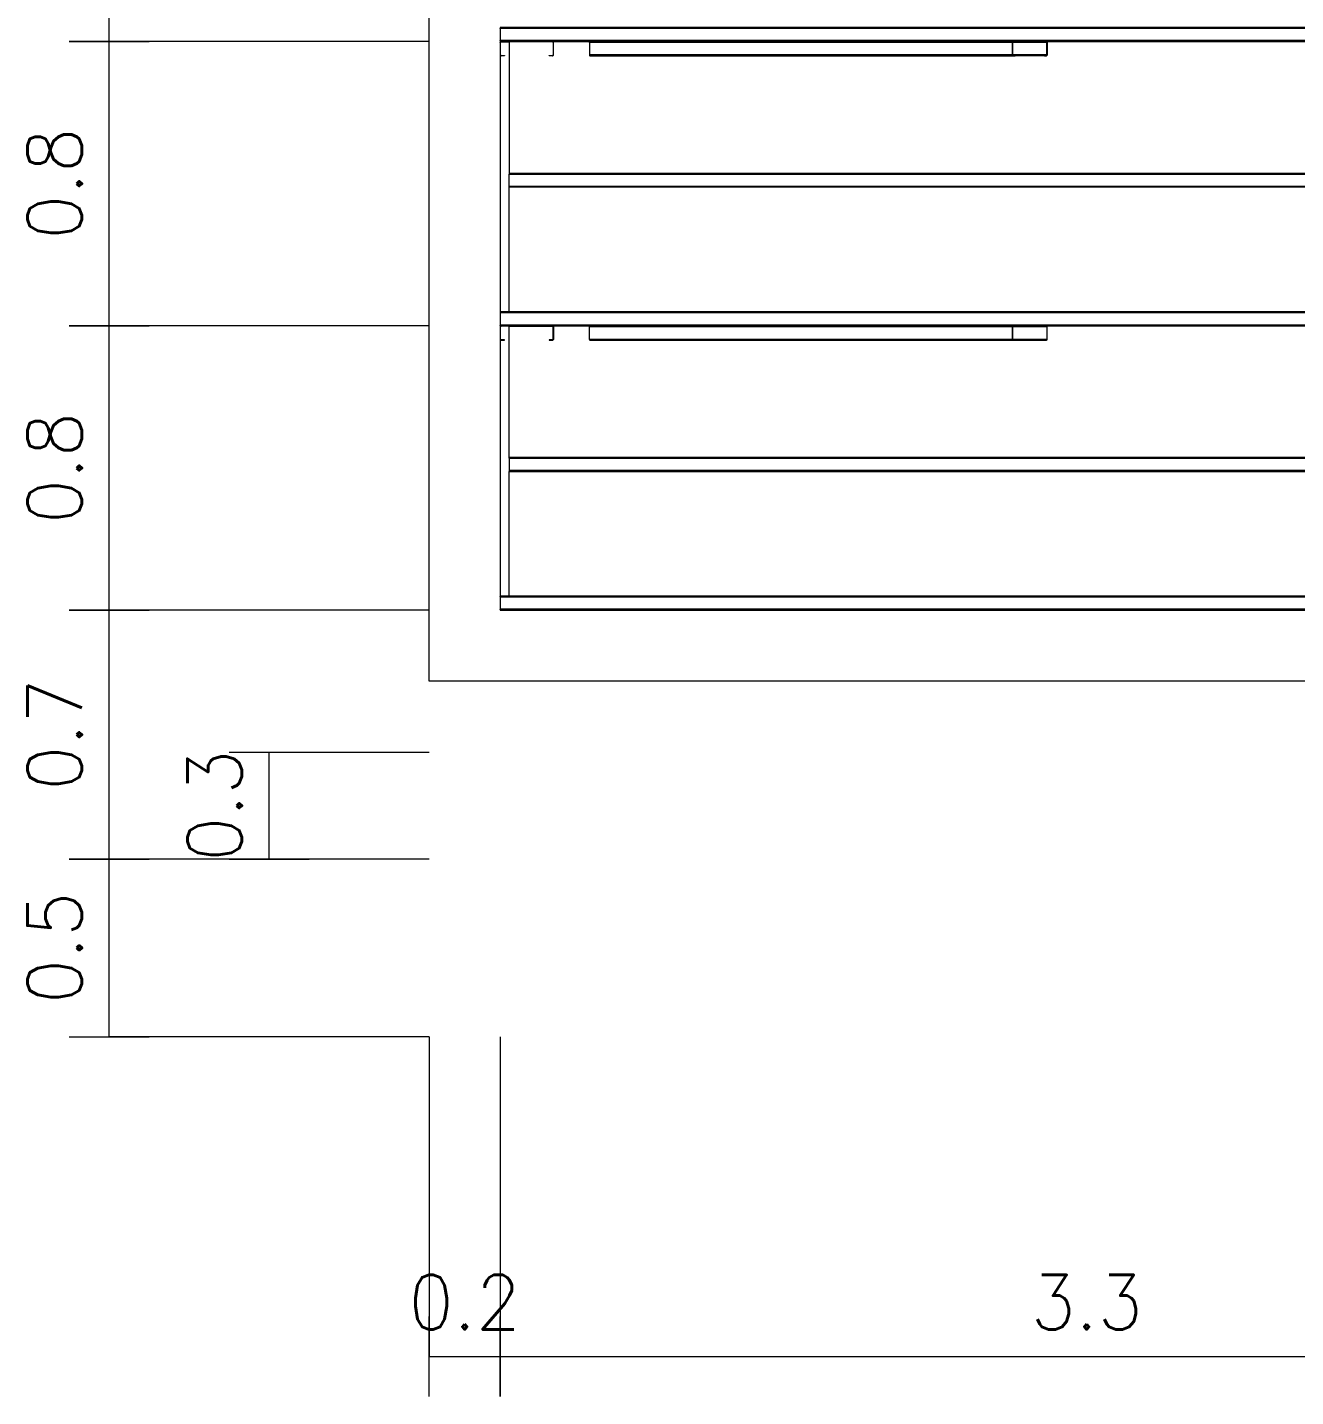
# Model space of a CAD drawing. Header units: millimetres. Extents: x 16 to 499, y 22 to 82.
# Drawn here: x 305.3 to 312.44, y 54.99 to 62.7 of the extents above; entities that cross this region are included whole.
import ezdxf
from ezdxf.enums import TextEntityAlignment as Align

# ---------------------------------------------------------------- set-up
doc = ezdxf.new("R2010")
doc.units = ezdxf.units.MM
doc.layers.add('BARRAS_DE_ACERO', color=7, linetype='Continuous', lineweight=9)
doc.layers.add('COTAS', color=13, linetype='Continuous', lineweight=9)
doc.styles.add('CYPETXT', font='romans__.ttf', dxfattribs={"height": 0.2})

msp = doc.modelspace()

# ---------------------------------------------------------------- linework, layer by layer
at = {"layer": 'BARRAS_DE_ACERO', "color": 2}
for p, q in [((307.9616, 62.6984), (307.9616, 62.6979)), ((307.9616, 62.6979), (307.9616, 62.6966)), ((314.5676, 62.6979), (307.9616, 62.6979)), ((307.9616, 62.6924), (307.9616, 62.6947)), ((307.9616, 62.6221), (307.9616, 62.6244)), ((307.9616, 62.6221), (307.9616, 62.6202)), ((322.361, 62.6221), (307.9616, 62.6221)), ((307.9616, 62.6202), (307.9616, 62.6189)), ((307.9616, 62.6202), (322.3608, 62.6202)), ((307.9616, 62.6189), (314.561, 62.6189)), ((307.9634, 62.6166), (307.9653, 62.6179)), ((307.9639, 62.6139), (307.9636, 62.6124)), ((307.9636, 62.5444), (307.9636, 62.6124)), ((307.9639, 62.6139), (307.9648, 62.6152)), ((307.9648, 62.6152), (307.9661, 62.6161)), ((307.9653, 62.6179), (307.9676, 62.6184)), ((307.9661, 62.6161), (307.9676, 62.6164)), ((308.2556, 62.6184), (307.9676, 62.6184)), ((307.9676, 62.6164), (308.0123, 62.6164)), ((308.2556, 62.6164), (308.0123, 62.6164)), ((308.2579, 62.6179), (308.2556, 62.6184)), ((308.2556, 62.6184), (308.4677, 62.6184)), ((308.2599, 62.6166), (308.2579, 62.6179)), ((308.2593, 62.6139), (308.2596, 62.6124)), ((308.2596, 62.6124), (308.2596, 62.5444)), ((308.2612, 62.6147), (308.2599, 62.6166)), ((308.2616, 62.6124), (308.2612, 62.6147)), ((308.2616, 62.5444), (308.2616, 62.6124)), ((308.4638, 62.6124), (308.4641, 62.6147)), ((308.4638, 62.6124), (308.4638, 62.5444)), ((310.8431, 62.6124), (308.4638, 62.6124)), ((308.4649, 62.6166), (308.4641, 62.6147)), ((308.4641, 62.6147), (310.8434, 62.6147)), ((308.4649, 62.6166), (310.8442, 62.6166)), ((308.4662, 62.6179), (310.8455, 62.6179)), ((310.847, 62.6184), (308.4677, 62.6184)), ((310.8434, 62.6147), (310.8431, 62.6124)), ((310.8431, 62.5444), (310.8431, 62.6124)), ((310.8434, 62.6147), (310.8442, 62.6166)), ((310.8442, 62.6166), (310.8455, 62.6179)), ((310.8446, 62.6139), (310.8451, 62.6152)), ((310.846, 62.6161), (310.8451, 62.6152)), ((310.8451, 62.6152), (311.0367, 62.6152)), ((310.8455, 62.6179), (310.847, 62.6184)), ((310.846, 62.6161), (310.847, 62.6164)), ((311.0359, 62.6161), (310.846, 62.6161)), ((310.847, 62.6184), (311.0349, 62.6184)), ((311.0349, 62.6164), (310.847, 62.6164)), ((311.0349, 62.6184), (311.0364, 62.6179)), ((314.5104, 62.6184), (311.0349, 62.6184)), ((311.0349, 62.6164), (311.0359, 62.6161)), ((311.0367, 62.6152), (311.0359, 62.6161)), ((311.0376, 62.6166), (311.0364, 62.6179)), ((311.0367, 62.6152), (311.0373, 62.6139)), ((311.0375, 62.5444), (311.0375, 62.6124)), ((311.0385, 62.6147), (311.0376, 62.6166)), ((311.0385, 62.6147), (311.0388, 62.6124)), ((311.0388, 62.6124), (311.0388, 62.5444)), ((307.9616, 62.5444), (307.9621, 62.5421)), ((307.9621, 62.5421), (307.9634, 62.5402)), ((307.9653, 62.5389), (307.9634, 62.5402)), ((307.9648, 62.5416), (307.9661, 62.5407)), ((307.9653, 62.5389), (307.9676, 62.5384)), ((307.9676, 62.5404), (307.9661, 62.5407)), ((307.9856, 62.5384), (307.9676, 62.5384)), ((308.2376, 62.5384), (308.2376, 62.5404)), ((308.2376, 62.5404), (308.2556, 62.5404)), ((308.2556, 62.5384), (308.2376, 62.5384)), ((308.2556, 62.5404), (308.2572, 62.5407)), ((308.2556, 62.5384), (308.2579, 62.5389)), ((308.2572, 62.5407), (308.2584, 62.5416)), ((308.2579, 62.5389), (308.2599, 62.5402)), ((308.2584, 62.5416), (308.2593, 62.5429)), ((308.2593, 62.5429), (308.2596, 62.5444)), ((308.2599, 62.5402), (308.2612, 62.5421)), ((308.2612, 62.5421), (308.2616, 62.5444)), ((308.4638, 62.5444), (308.4641, 62.5421)), ((310.8431, 62.5444), (308.4638, 62.5444)), ((308.4641, 62.5421), (308.4649, 62.5402)), ((308.4662, 62.5389), (308.4649, 62.5402)), ((308.4649, 62.5402), (310.8442, 62.5402)), ((308.4662, 62.5389), (308.4677, 62.5384)), ((308.4677, 62.5384), (310.847, 62.5384)), ((310.8442, 62.5402), (310.8434, 62.5421)), ((310.8446, 62.5429), (310.8451, 62.5416)), ((311.0373, 62.5429), (310.8446, 62.5429)), ((311.0367, 62.5416), (310.8451, 62.5416)), ((310.846, 62.5407), (310.8451, 62.5416)), ((310.8455, 62.5389), (310.847, 62.5384)), ((310.847, 62.5404), (310.846, 62.5407)), ((311.0359, 62.5407), (310.846, 62.5407)), ((310.847, 62.5404), (310.8587, 62.5404)), ((310.847, 62.5384), (310.8587, 62.5384)), ((310.8587, 62.5384), (310.8587, 62.5404)), ((311.0231, 62.5404), (310.8587, 62.5404)), ((311.0231, 62.5384), (310.8587, 62.5384)), ((311.0231, 62.5404), (311.0349, 62.5404)), ((311.0359, 62.5407), (311.0349, 62.5404)), ((311.0364, 62.5389), (311.0349, 62.5384)), ((311.0367, 62.5416), (311.0359, 62.5407)), ((311.0364, 62.5389), (311.0376, 62.5402)), ((311.0373, 62.5429), (311.0367, 62.5416)), ((311.0385, 62.5421), (311.0376, 62.5402)), ((311.0388, 62.5444), (311.0385, 62.5421)), ((307.9616, 61.0979), (307.9616, 61.0966)), ((307.9616, 61.0979), (314.5695, 61.0979)), ((314.8545, 61.0966), (307.9616, 61.0966)), ((307.9616, 61.0947), (307.9616, 61.0924)), ((307.9616, 61.0244), (322.361, 61.0244)), ((307.9616, 61.0244), (307.9616, 61.0221)), ((314.5104, 61.0984), (308.0123, 61.0984)), ((307.9616, 61.0202), (307.9616, 61.0189)), ((307.9616, 61.0202), (314.5699, 61.0202)), ((307.9616, 61.0189), (307.9616, 61.0184)), ((307.9616, 61.0189), (314.561, 61.0189)), ((307.9616, 61.0184), (307.9616, 61.0124)), ((307.9621, 61.0147), (307.9616, 61.0124)), ((307.9634, 61.0166), (307.9621, 61.0147)), ((307.9653, 61.0179), (307.9634, 61.0166)), ((307.9661, 61.0161), (307.9648, 61.0152)), ((307.9676, 61.0164), (307.9661, 61.0161)), ((308.2556, 61.0184), (307.9676, 61.0184)), ((308.0123, 61.0164), (307.9676, 61.0164)), ((308.0123, 61.0164), (308.2556, 61.0164)), ((308.2556, 61.0184), (308.4677, 61.0184)), ((308.2556, 61.0184), (308.2579, 61.0179)), ((308.2556, 61.0164), (308.2572, 61.0161)), ((308.2596, 61.0124), (308.2593, 61.0139)), ((308.2596, 60.9444), (308.2596, 61.0124)), ((308.2612, 61.0147), (308.2616, 61.0124)), ((308.2616, 61.0124), (308.2616, 60.9444)), ((310.8431, 61.0124), (308.4638, 61.0124)), ((308.4638, 60.9444), (308.4638, 61.0124)), ((308.4649, 61.0166), (308.4641, 61.0147)), ((308.4649, 61.0166), (308.4662, 61.0179)), ((308.4649, 61.0166), (310.8442, 61.0166)), ((308.4677, 61.0184), (308.4662, 61.0179)), ((308.4662, 61.0179), (310.8455, 61.0179)), ((310.847, 61.0184), (308.4677, 61.0184)), ((310.8442, 61.0166), (310.8434, 61.0147)), ((310.8442, 61.0166), (310.8455, 61.0179)), ((310.8451, 61.0152), (310.8446, 61.0139)), ((310.8451, 61.0152), (310.846, 61.0161)), ((311.0367, 61.0152), (310.8451, 61.0152)), ((310.847, 61.0184), (310.8455, 61.0179)), ((311.0359, 61.0161), (310.846, 61.0161)), ((310.847, 61.0184), (311.0349, 61.0184)), ((311.0364, 61.0179), (311.0349, 61.0184)), ((311.0376, 61.0166), (311.0364, 61.0179)), ((311.0367, 61.0152), (311.0373, 61.0139)), ((311.0375, 61.0124), (311.0375, 60.9444)), ((311.0385, 61.0147), (311.0376, 61.0166)), ((311.0388, 61.0124), (311.0385, 61.0147)), ((311.0388, 60.9444), (311.0388, 61.0124)), ((307.9616, 60.9444), (307.9621, 60.9421)), ((307.9634, 60.9402), (307.9621, 60.9421)), ((307.9634, 60.9402), (307.9653, 60.9389)), ((307.9639, 60.9429), (307.9636, 60.9444)), ((307.9648, 60.9416), (307.9639, 60.9429)), ((307.9653, 60.9389), (307.9676, 60.9384)), ((307.9676, 60.9384), (307.9856, 60.9384)), ((307.9856, 60.9384), (307.9856, 60.9404)), ((308.2376, 60.9404), (308.2376, 60.9384)), ((308.2556, 60.9404), (308.2376, 60.9404)), ((308.2376, 60.9384), (308.2556, 60.9384)), ((308.2556, 60.9404), (308.2572, 60.9407)), ((308.2556, 60.9384), (308.2579, 60.9389)), ((308.2584, 60.9416), (308.2572, 60.9407)), ((308.2599, 60.9402), (308.2579, 60.9389)), ((308.2584, 60.9416), (308.2593, 60.9429)), ((308.2596, 60.9444), (308.2593, 60.9429)), ((308.2612, 60.9421), (308.2599, 60.9402)), ((308.2616, 60.9444), (308.2612, 60.9421)), ((308.4641, 60.9421), (308.4638, 60.9444)), ((310.8442, 60.9402), (308.4649, 60.9402)), ((308.4677, 60.9384), (308.4662, 60.9389)), ((310.8431, 60.9444), (310.8434, 60.9421)), ((310.8446, 60.9429), (310.8444, 60.9444)), ((310.8451, 60.9416), (310.8446, 60.9429)), ((310.8446, 60.9429), (311.0373, 60.9429)), ((310.847, 60.9404), (310.846, 60.9407)), ((311.0359, 60.9407), (310.846, 60.9407)), ((310.8587, 60.9404), (310.847, 60.9404)), ((310.847, 60.9384), (310.8587, 60.9384)), ((311.0349, 60.9404), (311.0231, 60.9404)), ((311.0231, 60.9384), (311.0349, 60.9384)), ((311.0359, 60.9407), (311.0349, 60.9404)), ((311.0364, 60.9389), (311.0349, 60.9384)), ((311.0376, 60.9402), (311.0364, 60.9389)), ((311.0367, 60.9416), (311.0373, 60.9429)), ((311.0373, 60.9429), (311.0375, 60.9444)), ((311.0376, 60.9402), (311.0385, 60.9421)), ((311.0385, 60.9421), (311.0388, 60.9444)), ((307.9616, 59.4984), (308.0123, 59.4984)), ((307.9616, 59.4984), (307.9616, 59.4979)), ((307.9616, 59.4966), (307.9616, 59.4979)), ((307.9616, 59.4966), (322.3608, 59.4966)), ((307.9616, 59.4966), (307.9616, 59.4947)), ((307.9616, 59.4947), (307.9616, 59.4924)), ((307.9616, 59.4947), (322.361, 59.4947)), ((307.9616, 59.4221), (307.9616, 59.4244)), ((322.361, 59.4244), (307.9616, 59.4244)), ((307.9616, 59.4221), (307.9616, 59.4202)), ((322.3262, 59.4221), (307.9616, 59.4221)), ((307.9616, 59.4202), (307.9616, 59.4189)), ((314.5699, 59.4202), (307.9616, 59.4202)), ((311.0375, 59.4184), (307.9616, 59.4184)), ((314.5686, 59.4189), (311.0375, 59.4189)), ((311.0375, 59.4184), (314.5671, 59.4184))]:
    msp.add_line(p, q, dxfattribs=at)
at = {"layer": 'BARRAS_DE_ACERO'}
for p, q in [((308.0123, 62.6164), (308.0123, 61.8784)), ((307.9616, 62.5444), (307.9616, 61.0984)), ((308.0123, 61.8784), (314.5104, 61.8784)), ((308.0123, 61.878), (312.8922, 61.878)), ((308.0123, 61.8767), (314.5104, 61.8767)), ((308.0123, 61.8767), (308.0123, 61.8747)), ((314.5104, 61.7989), (308.0123, 61.7989)), ((314.5104, 61.7984), (308.0123, 61.7984)), ((308.0123, 60.2784), (308.0123, 61.0164)), ((307.9616, 60.9444), (307.9616, 60.3556)), ((307.9616, 60.3556), (307.9616, 59.4984)), ((308.0123, 60.278), (308.0123, 60.2784)), ((308.0123, 60.2747), (308.0123, 60.2767)), ((308.0123, 60.2747), (311.8197, 60.2747)), ((314.5104, 60.2724), (308.0123, 60.2724)), ((314.5104, 60.2747), (311.8197, 60.2747)), ((308.0123, 60.1989), (308.0123, 60.1984)), ((308.0123, 59.4984), (308.0123, 60.1984))]:
    msp.add_line(p, q, dxfattribs=at)
for points in [[(314.561, 57.6184), (314.561, 59.0184), (307.5616, 59.0184), (307.5616, 71.5184)], [(308.0123, 61.8784), (308.0123, 61.878), (308.0123, 61.8767)], [(311.8197, 61.8747), (308.0123, 61.8747), (308.0123, 61.8724)], [(308.0123, 61.0984), (308.0123, 61.7984), (308.0123, 61.7989), (308.0123, 61.8002), (308.0123, 61.8021), (308.0123, 61.8044), (308.0123, 61.8724), (314.5104, 61.8724), (314.5104, 61.8747)], [(308.0123, 61.8044), (314.5104, 61.8044), (314.5104, 61.8724)], [(311.8197, 61.8747), (314.5104, 61.8747), (314.5104, 61.8767)], [(308.0123, 61.8021), (314.5104, 61.8021), (314.5104, 61.8044)], [(308.0123, 61.8002), (314.5104, 61.8002), (314.5104, 61.8021)], [(314.5104, 60.278), (314.5104, 60.2784), (308.0123, 60.2784)], [(312.8922, 60.278), (308.0123, 60.278), (308.0123, 60.2767), (314.5104, 60.2767)], [(308.0123, 60.2747), (308.0123, 60.2724), (308.0123, 60.2044)], [(314.5104, 60.2044), (308.0123, 60.2044), (308.0123, 60.2021)], [(314.5104, 60.2021), (308.0123, 60.2021), (308.0123, 60.2002)], [(308.0123, 60.1984), (314.5104, 60.1984), (314.5104, 60.1989)], [(308.0123, 59.4984), (314.5104, 59.4984), (314.5104, 60.1984)]]:
    msp.add_lwpolyline(points, dxfattribs=at)
at = {"layer": 'BARRAS_DE_ACERO', "color": 2}
for points in [[(322.3608, 62.6966), (307.9616, 62.6966), (307.9616, 62.6947), (322.361, 62.6947)], [(322.361, 62.6244), (322.361, 62.6924), (307.9616, 62.6924), (307.9616, 62.6244)], [(322.361, 62.6221), (322.361, 62.6244), (307.9616, 62.6244)], [(307.9616, 62.6189), (307.9616, 62.6184), (307.9676, 62.6184)], [(307.9616, 62.6184), (307.9616, 62.6124), (307.9621, 62.6147), (307.9634, 62.6166)], [(308.2556, 62.6164), (308.2572, 62.6161), (308.2584, 62.6152), (308.2593, 62.6139)], [(308.4649, 62.6166), (308.4662, 62.6179), (308.4677, 62.6184)], [(311.0375, 62.6124), (311.0373, 62.6139), (310.8446, 62.6139), (310.8444, 62.6124)], [(311.0375, 62.6124), (310.8444, 62.6124), (310.8444, 62.5444)], [(307.9648, 62.5416), (307.9639, 62.5429), (307.9636, 62.5444)], [(307.9676, 62.5404), (307.9856, 62.5404), (307.9856, 62.5384)], [(308.4641, 62.5421), (310.8434, 62.5421), (310.8431, 62.5444)], [(308.4662, 62.5389), (310.8455, 62.5389), (310.8442, 62.5402)], [(311.0373, 62.5429), (311.0375, 62.5444), (310.8444, 62.5444), (310.8446, 62.5429)], [(311.0231, 62.5404), (311.0231, 62.5384), (311.0349, 62.5384)], [(308.0123, 61.0984), (307.9616, 61.0984), (307.9616, 61.0979)], [(307.9616, 61.0966), (307.9616, 61.0947), (322.361, 61.0947)], [(322.361, 61.0924), (307.9616, 61.0924), (307.9616, 61.0244)], [(307.9616, 61.0202), (307.9616, 61.0221), (322.361, 61.0221)], [(307.9653, 61.0179), (307.9676, 61.0184), (307.9616, 61.0184)], [(307.9636, 60.9444), (307.9636, 61.0124), (307.9639, 61.0139), (307.9648, 61.0152)], [(308.2572, 61.0161), (308.2584, 61.0152), (308.2593, 61.0139)], [(308.2579, 61.0179), (308.2599, 61.0166), (308.2612, 61.0147)], [(310.8431, 61.0124), (310.8434, 61.0147), (308.4641, 61.0147), (308.4638, 61.0124)], [(308.4638, 60.9444), (310.8431, 60.9444), (310.8431, 61.0124)], [(311.0375, 61.0124), (311.0373, 61.0139), (310.8446, 61.0139), (310.8444, 61.0124)], [(311.0375, 61.0124), (310.8444, 61.0124), (310.8444, 60.9444), (311.0375, 60.9444)], [(311.0349, 61.0164), (310.847, 61.0164), (310.846, 61.0161)], [(311.0349, 61.0184), (314.5104, 61.0184), (314.5644, 61.0184)], [(311.0367, 61.0152), (311.0359, 61.0161), (311.0349, 61.0164)], [(307.9856, 60.9404), (307.9676, 60.9404), (307.9661, 60.9407), (307.9648, 60.9416)], [(308.4641, 60.9421), (308.4649, 60.9402), (308.4662, 60.9389)], [(308.4641, 60.9421), (310.8434, 60.9421), (310.8442, 60.9402)], [(308.4662, 60.9389), (310.8455, 60.9389), (310.8442, 60.9402)], [(308.4677, 60.9384), (310.847, 60.9384), (310.8455, 60.9389)], [(311.0359, 60.9407), (311.0367, 60.9416), (310.8451, 60.9416), (310.846, 60.9407)], [(310.8587, 60.9384), (311.0231, 60.9384), (311.0231, 60.9404)], [(311.0231, 60.9404), (310.8587, 60.9404), (310.8587, 60.9384)], [(314.8609, 59.4979), (314.5698, 59.4979), (307.9616, 59.4979)], [(322.361, 59.4924), (307.9616, 59.4924), (307.9616, 59.4244)], [(307.9616, 59.4184), (307.9616, 59.4189), (311.0375, 59.4189)]]:
    msp.add_lwpolyline(points, dxfattribs=at)
at = {"layer": 'BARRAS_DE_ACERO'}
msp.add_lwpolyline([(314.5104, 60.2002), (308.0123, 60.2002), (308.0123, 60.1989), (314.5104, 60.1989), (314.5104, 60.2002)], close=True, dxfattribs=at)
at = {"layer": 'COTAS'}
for p, q in [((305.7616, 62.6184), (305.7616, 64.2184)), ((305.9866, 62.6184), (305.5366, 62.6184)), ((305.5366, 62.6184), (305.9866, 62.6184)), ((305.7616, 61.0184), (305.7616, 62.6184)), ((307.5616, 62.6184), (305.7616, 62.6184)), ((305.9866, 61.0184), (305.5366, 61.0184)), ((305.5366, 61.0184), (305.9866, 61.0184)), ((305.7616, 59.4184), (305.7616, 61.0184)), ((307.5616, 61.0184), (305.7616, 61.0184)), ((305.5366, 59.4184), (305.9866, 59.4184)), ((305.9866, 59.4184), (305.5366, 59.4184)), ((305.7616, 58.0184), (305.7616, 59.4184)), ((307.5616, 59.4184), (305.7616, 59.4184)), ((306.8866, 58.6184), (306.4366, 58.6184)), ((306.6616, 58.0184), (306.6616, 58.6184)), ((307.5616, 58.6184), (306.6616, 58.6184)), ((305.5366, 58.0184), (305.9866, 58.0184)), ((305.9866, 58.0184), (305.5366, 58.0184)), ((305.7616, 57.0184), (305.7616, 58.0184)), ((307.5616, 58.0184), (305.7616, 58.0184)), ((306.4366, 58.0184), (306.8866, 58.0184)), ((305.5366, 57.0184), (305.9866, 57.0184)), ((307.5616, 57.0184), (305.7616, 57.0184)), ((307.5616, 57.0184), (307.5616, 55.2184)), ((307.9616, 57.0184), (307.9616, 55.2184)), ((307.5616, 54.9934), (307.5616, 55.4434)), ((307.9616, 54.9934), (307.9616, 55.4434)), ((307.9616, 55.4434), (307.9616, 54.9934)), ((307.5616, 55.2184), (307.9616, 55.2184)), ((307.9616, 55.2184), (314.561, 55.2184))]:
    msp.add_line(p, q, dxfattribs=at)

# ---------------------------------------------------------------- texts
at = {"layer": 'COTAS', "style": 'CYPETXT', "width": 0.84919}
for s, p, p2 in [('0.8', (305.6083, 61.5034), (305.6083, 62.1334)), ('0.8', (305.6083, 59.9034), (305.6083, 60.5334)), ('0.7', (305.6083, 58.4034), (305.6083, 59.0334)), ('0.3', (306.5083, 58.0034), (306.5083, 58.6334)), ('0.5', (305.6083, 57.2034), (305.6083, 57.8334))]:
    msp.add_text(s, height=0.30667, rotation=90, dxfattribs=at).set_placement(p, p2, align=Align.FIT)
for s, p, p2 in [('0.2', (307.4466, 55.3717), (308.0766, 55.3717)), ('3.3', (310.9463, 55.3717), (311.5763, 55.3717))]:
    msp.add_text(s, height=0.30667, dxfattribs=at).set_placement(p, p2, align=Align.FIT)

doc.saveas('drawing.dxf')
